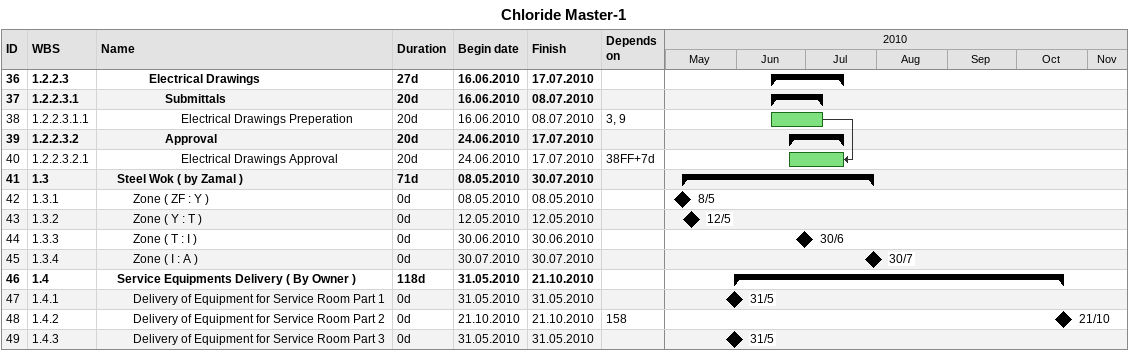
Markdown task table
Chloride Master-1

| ID | WBS | Task | Duration | Start | Finish | Predecessors |
|---|---|---|---|---|---|---|
| 36 | 1.2.2.3 | **Electrical Drawings** | 27d | 2010-06-16 | 2010-07-17 |  |
| 37 | 1.2.2.3.1 | **Submittals** | 20d | 2010-06-16 | 2010-07-08 |  |
| 38 | 1.2.2.3.1.1 | Electrical Drawings Preperation | 20d | 2010-06-16 | 2010-07-08 | 3, 9 |
| 39 | 1.2.2.3.2 | **Approval** | 20d | 2010-06-24 | 2010-07-17 |  |
| 40 | 1.2.2.3.2.1 | Electrical Drawings Approval | 20d | 2010-06-24 | 2010-07-17 | 38FF+7d |
| 41 | 1.3 | **Steel Wok ( by Zamal )** | 71d | 2010-05-08 | 2010-07-30 |  |
| 42 | 1.3.1 | Zone ( ZF : Y ) | 0d | 2010-05-08 | 2010-05-08 |  |
| 43 | 1.3.2 | Zone ( Y : T ) | 0d | 2010-05-12 | 2010-05-12 |  |
| 44 | 1.3.3 | Zone ( T : I ) | 0d | 2010-06-30 | 2010-06-30 |  |
| 45 | 1.3.4 | Zone ( I : A ) | 0d | 2010-07-30 | 2010-07-30 |  |
| 46 | 1.4 | **Service Equipments Delivery ( By Owner )** | 118d | 2010-05-31 | 2010-10-21 |  |
| 47 | 1.4.1 | Delivery of Equipment for Service Room Part 1 | 0d | 2010-05-31 | 2010-05-31 |  |
| 48 | 1.4.2 | Delivery of Equipment for Service Room Part 2 | 0d | 2010-10-21 | 2010-10-21 | 158 |
| 49 | 1.4.3 | Delivery of Equipment for Service Room Part 3 | 0d | 2010-05-31 | 2010-05-31 |  |
